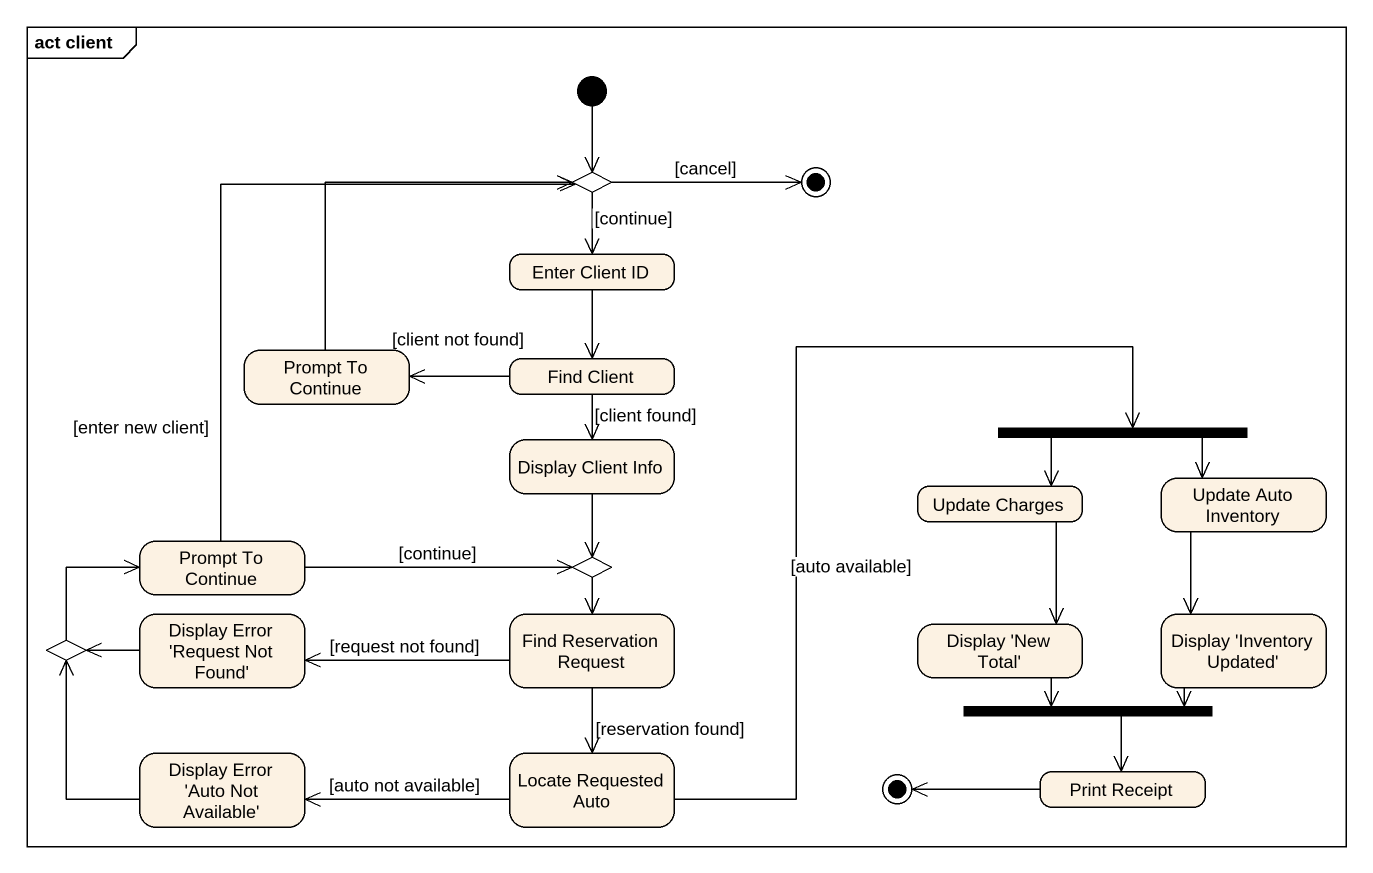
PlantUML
@startuml
mainframe act client
hide empty description
state choice1 <<choice>>
state final1 <<end>>
state "Enter Client ID" as Enter_Client_ID
state "Prompt To Continue" as Prompt_To_Continue
state "Find Client" as Find_Client
state "Display Client Info" as Display_Client_Info
state "Update Charges" as Update_Charges
state fork1 <<fork>>
state "Update Auto Inventory" as Update_Auto_Inventory
state "Prompt To Continue" as Prompt_To_Continue_2
state choice2 <<choice>>
state choice3 <<choice>>
state "Display Error 'Request Not Found'" as Display_Error_Request_Not
state "Find Reservation Request" as Find_Reservation_Request
state "Display 'New Total'" as Display_New_Total
state "Display 'Inventory Updated'" as Display_Inventory_Updated
state fork2 <<join>>
state "Display Error 'Auto Not Available'" as Display_Error_Auto_Not
state "Locate Requested Auto" as Locate_Requested_Auto
state final2 <<end>>
state "Print Receipt" as Print_Receipt
[*] --> choice1
choice1 -right-> final1 : [cancel]
choice1 --> Enter_Client_ID : [continue]
Enter_Client_ID --> Find_Client
Prompt_To_Continue -up-> choice1
Find_Client -left-> Prompt_To_Continue : [client not found]
Find_Client --> Display_Client_Info : [client found]
Display_Client_Info --> choice2
Update_Charges --> Display_New_Total
fork1 -left-> Update_Charges
fork1 -right-> Update_Auto_Inventory
Update_Auto_Inventory --> Display_Inventory_Updated
Prompt_To_Continue_2 -up-> choice1 : [enter new client]
Prompt_To_Continue_2 -right-> choice2 : [continue]
choice2 --> Find_Reservation_Request
choice3 -right-> Prompt_To_Continue_2
Display_Error_Request_Not -left-> choice3
Find_Reservation_Request -left-> Display_Error_Request_Not : [request not found]
Find_Reservation_Request --> Locate_Requested_Auto : [reservation found]
Display_New_Total --> fork2
Display_Inventory_Updated -left-> fork2
fork2 --> Print_Receipt
Display_Error_Auto_Not -up-> choice3
Locate_Requested_Auto -up-> fork1 : [auto available]
Locate_Requested_Auto -left-> Display_Error_Auto_Not : [auto not available]
Print_Receipt -left-> final2
@enduml
